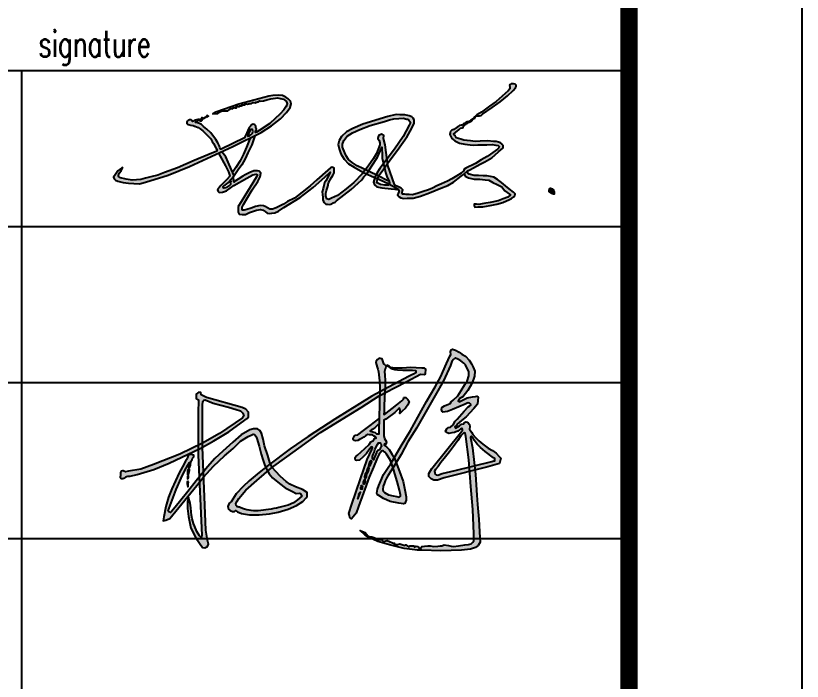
# Model space of a CAD drawing. Extents: x 6843040 to 15500510, y -6507076 to -4940511.
# Drawn here: x 7943268.6 to 7943495.4, y -6294420.9 to -6294228.9 of the extents above; entities that cross this region are included whole.
import ezdxf

# ---------------------------------------------------------------- set-up
doc = ezdxf.new("R2010")
doc.units = 0
doc.header["$LTSCALE"] = 1000
doc.header["$MEASUREMENT"] = 0
doc.layers.add('PUB_TEXT', color=7, linetype='Continuous')
doc.layers.add('PUB_TITLE', color=4, linetype='Continuous')
doc.styles.add('_TCH_WINDOW', font='SIMPLEX', dxfattribs={"height": 3.5, "bigfont": 'GBCBIG'})

# ---------------------------------------------------------------- blocks, each defined once
blk = doc.blocks.new('杨工')
h = blk.add_hatch(color=256)
h.dxf.hatch_style = 1
h.paths.add_polyline_path([(4475, 68607), (2060, 62242), (-3388, 47881), (-8207, 36963), (-11704, 28239), (-9993, 25156), (-7304, 31164), (-4062, 40090), (454, 50158), (5033, 61711), (9664, 73396), (13865, 83996), (17083, 94786), (17560, 97655), (18517, 99120), (19054, 99944), (19810, 100374), (20516, 100118), (21492, 99765), (23571, 99013), (25793, 97688), (26953, 96680), (28231, 94822), (29808, 92529), (30310, 89798), (29564, 86101), (28419, 83551), (26475, 79220), (24754, 75387), (22208, 72080), (20881, 70791), (20382, 69684), (19412, 69071), (16974, 67531), (15361, 66098), (15146, 64808), (15827, 63519), (16329, 63232), (19487, 64027), (22459, 65811), (30452, 70611), (31599, 71435), (32424, 71650), (33213, 71650), (33894, 71256), (34271, 70370), (33679, 69823), (32779, 68993), (30519, 65717), (26522, 59923), (25467, 58326), (24354, 55675), (22789, 53984), (21683, 53396), (20667, 52416), (19972, 51151), (20007, 50599), (20614, 50100), (21487, 49779), (22343, 49548), (24357, 50153), (26015, 50813), (26942, 51347), (28119, 52006), (29145, 52947), (29688, 53449), (30419, 54126), (30793, 54091), (31061, 53610), (31043, 52772), (30681, 52258), (14331, 24681), (12852, 21133), (13147, 19137), (14849, 17658), (16699, 17141), (19140, 17436), (23369, 19556), (39816, 26254), (39172, 29187), (30068, 25536), (21623, 22229), (18916, 20813), (17721, 20845), (16976, 21114), (16714, 22134), (16431, 23235), (16777, 24335), (18248, 26479), (19641, 29487), (21527, 32494), (24460, 37381), (26694, 41386), (29078, 45661), (30646, 49041), (31865, 50828), (32235, 51324), (32482, 51285), (33188, 51229), (34032, 49079), (38144, 33870), (39172, 29187), (42354, 30464), (41784, 32658), (39319, 42134), (37416, 47812), (37111, 48947), (37443, 49612), (38025, 49612), (38746, 49058), (39798, 47369), (42127, 45117), (44593, 43207), (48231, 40917), (54282, 37477), (55157, 37208), (55270, 36607), (55439, 35711), (54914, 35501), (53538, 34949), (42354, 30464), (43101, 27592), (51350, 30952), (58896, 34333), (59255, 37943), (57954, 39050), (55680, 40983), (53000, 42329), (49955, 43406), (45923, 45624), (42923, 47471), (40492, 49371), (38329, 51061), (37161, 52587), (35760, 54418), (35607, 56206), (35221, 57535), (34263, 58500), (33420, 58692), (32476, 58906), (31747, 58263), (31361, 57320), (29946, 56892), (28788, 55520), (26235, 53779), (25700, 54449), (26558, 55134), (27043, 56516), (29603, 59296), (32391, 62325), (36554, 68564), (38612, 71650), (38574, 74091), (38452, 76293), (37438, 76898), (36510, 76601), (34595, 75987), (31132, 74877), (27984, 72745), (26278, 71589), (25413, 71950), (26025, 73418), (28352, 75437), (30863, 79789), (32821, 84316), (33570, 88010), (33933, 90040), (33738, 93447), (32421, 95852), (30864, 97829), (29062, 100116), (26154, 102370), (23624, 103515), (21560, 104449), (18979, 105617), (16933, 106007), (16056, 105276), (15910, 103865), (16397, 102161), (15750, 101041), (14331, 95912), (11618, 86103), (8862, 79212)])
h = blk.add_hatch(color=256)
h.dxf.hatch_style = 1
h.paths.add_polyline_path([(-124715, 13828), (-119612, 19408), (-115462, 24891), (-110625, 28769), (-108486, 30257), (-107672, 30814), (-106707, 30631), (-105533, 29640), (-104776, 28311), (-102460, 23363), (-100365, 18360), (-98892, 14842), (-97177, 11758), (-96170, 9949), (-94527, 11676), (-93368, 12825), (-93845, 13635), (-95969, 18024), (-98876, 24029), (-100467, 28482), (-102168, 32248), (-103591, 33908), (-105184, 34653), (-107827, 34382), (-110166, 33298), (-115564, 29228), (-120345, 23639), (-126265, 16717), (-130796, 10998), (-134994, 4708), (-137154, 1157), (-136499, -2385), (-130975, 5828)])
h.paths.add_polyline_path([(-96170, 9949), (-96041, 9717), (-94434, 7658), (-92237, 10184), (-91966, 10445), (-93368, 12825), (-94527, 11676)])
h.paths.add_polyline_path([(-94434, 7658), (-93183, 6056), (-90573, 3498), (-85421, 461), (-81425, -1895), (-76229, -3585), (-73433, -4495), (-71411, -4049), (-70482, -4513), (-69495, -5906), (-71991, -8690), (-74423, -10991), (-77701, -13057), (-83636, -15474, -0.0464061), (-97181, -19576, -0.1180987), (-109310, -19166, 0.0842382), (-111520, -18942), (-112281, -18182), (-112572, -16773), (-112057, -15140), (-111138, -13276), (-107216, -7031), (-100792, 352), (-94434, 7658), (-96041, 9717), (-96170, 9949), (-99948, 5977), (-105988, -600), (-109401, -4871), (-113362, -10493), (-116011, -16268), (-116992, -17376), (-117589, -19619), (-116992, -21294), (-115856, -22061), (-114026, -22420), (-112753, -22226), (-112116, -21535), (-110677, -22309), (-107992, -23111), (-102600, -23063), (-96092, -22316), (-89237, -20625), (-83623, -18736), (-77264, -15803), (-72246, -12524), (-68225, -9200), (-66437, -6570), (-65803, -5637), (-66189, -2899), (-69764, -1410), (-74532, -309), (-78519, 1018), (-81219, 2329), (-85525, 5134), (-89143, 8144), (-91966, 10445), (-92237, 10184)])
h.paths.add_polyline_path([(-83180, 18932), (-63003, 38104), (-38242, 58669), (-27383, 68043), (-18099, 74738), (-10422, 80240), (-2051, 86239), (449, 86371), (1184, 86993), (1015, 90214), (-4, 90723), (-1757, 90497), (-9194, 89713), (-11986, 89198), (-14688, 88699), (-17604, 88161), (-19461, 87818), (-22302, 88053), (-23304, 88414), (-25070, 89052), (-24560, 88484), (-22854, 87685), (-21867, 87412), (-19559, 86990), (-17703, 87110), (-14230, 87401), (-11096, 87663), (-7604, 88239), (-5720, 88323), (-5291, 87751), (-5362, 86847), (-6555, 85588), (-7390, 85319), (-9306, 83940), (-22029, 74786), (-32248, 67064), (-54816, 48394), (-70740, 34373), (-81691, 24396), (-93368, 12825), (-91966, 10445)])
h = blk.add_hatch(color=256)
h.dxf.hatch_style = 1
h.paths.add_polyline_path([(-26229, 84793), (-25974, 86649), (-25609, 87523), (-25653, 88730), (-26412, 89258), (-27283, 89864), (-28306, 91681), (-28984, 92887), (-30313, 93006), (-30949, 93062), (-32018, 91984), (-32737, 90810), (-32700, 89826), (-32093, 88501), (-31393, 86969), (-30806, 85586), (-30064, 83838), (-28760, 78080), (-27852, 73422), (-27514, 70641), (-24152, 73182), (-24189, 73716), (-24888, 78808), (-25682, 82354)])
h.paths.add_polyline_path([(-25366, 52992), (-24416, 45187), (-24093, 42536), (-25508, 42401), (-26393, 43176), (-27648, 43065), (-29087, 43434), (-29866, 43634), (-30146, 43705), (-28792, 45315), (-27390, 46458), (-26135, 47970), (-25372, 48890), (-24891, 49090), (-25366, 52992), (-27377, 50814), (-31545, 46634), (-34682, 43488), (-38019, 40143), (-39472, 39630), (-40242, 38989), (-40584, 38220), (-40764, 36987), (-40328, 36511), (-39857, 35998), (-38788, 36041), (-37443, 36442), (-36367, 37232), (-35196, 38092), (-33747, 39157), (-32716, 40100), (-31441, 41268), (-30151, 41339), (-28181, 41448), (-26944, 40869), (-25859, 40362), (-25575, 39545), (-26559, 39203), (-27029, 37921), (-28654, 36724), (-29546, 34777), (-32060, 31808), (-34289, 29176), (-36437, 26640), (-37377, 25529), (-37745, 24757), (-37463, 23990), (-37163, 23178), (-36180, 22922), (-34503, 23412), (-32460, 25999), (-30536, 28434), (-28953, 31597), (-27897, 33164), (-27329, 33519), (-26946, 32909), (-27329, 31639), (-29439, 24624), (-32085, 11071), (-33916, 1689), (-35496, -6405), (-36591, -12893), (-36072, -14219), (-35572, -15495), (-34376, -16250), (-33400, -14705), (-31752, -12093), (-30808, -7460), (-28881, 2005), (-26626, 13075), (-24662, 20157), (-22909, 26480), (-22426, 27899), (-21933, 29352), (-21082, 30668), (-20812, 31487), (-20396, 31655), (-19896, 31857), (-19354, 31600), (-18425, 31160), (-17242, 29873), (-14142, 26501), (-13114, 24722), (-11704, 28239), (-11842, 28488), (-13231, 30221), (-15714, 33319), (-17740, 34889), (-19463, 35699), (-19410, 36624), (-18521, 36546), (-18377, 38208), (-19895, 40159), (-20694, 42078), (-20924, 43908), (-21979, 52306), (-20976, 53254), (-15482, 58442), (-13196, 61418), (-12711, 61672), (-12147, 60595), (-12176, 58278), (-11018, 59672), (-8760, 62390), (-7477, 64801), (-7015, 67006), (-7990, 68390), (-9580, 69412), (-10919, 69181), (-10935, 68017), (-11987, 66896), (-14947, 63737), (-22144, 56059), (-22591, 56292), (-22614, 57809), (-22987, 61035), (-23788, 67960), (-23965, 70507), (-27213, 68165)])
h.paths.add_polyline_path([(-22597, 36843), (-21957, 36429), (-21618, 35714), (-21142, 34710), (-21618, 33532), (-22202, 32087), (-23237, 31575), (-23990, 30183), (-24442, 28415), (-25126, 25735), (-25307, 25027), (-25986, 25583), (-26287, 27201), (-25873, 28443), (-25572, 29948), (-25220, 31706), (-24781, 33861), (-24065, 35601), (-23538, 36768)], flags=16)
h.paths.add_polyline_path([(-26526, 24174), (-26183, 23673), (-26262, 22859), (-26658, 21796), (-27080, 20663), (-27634, 20030), (-27687, 19450), (-27429, 18991), (-27502, 18132), (-27608, 16893), (-27897, 16002), (-28399, 15654), (-28162, 15311), (-28359, 14774), (-28321, 13081), (-29074, 11689), (-29526, 12705), (-29526, 14628), (-28660, 15983), (-28697, 18278), (-27982, 20084), (-27756, 22379), (-27338, 23586), (-27159, 24069)], flags=16)
h.paths.add_polyline_path([(-28956, 10869), (-28763, 10499), (-28601, 10033), (-28619, 9296), (-28635, 8637), (-28715, 8348), (-28940, 8140), (-29470, 8043), (-29823, 8268), (-29973, 9089), (-29904, 9777), (-29840, 10419), (-29615, 10756), (-29213, 10869)], flags=16)
h.paths.add_polyline_path([(-30940, 2245), (-31426, 38), (-31961, -2386), (-31961, -1318), (-31961, 614)], flags=16)
h = blk.add_hatch(color=256)
h.dxf.hatch_style = 1
h.paths.add_polyline_path([(-143051, 18295), (-140524, 19989), (-142682, 35452), (-144068, 45380), (-144070, 47898), (-143615, 48807), (-142665, 49055), (-137126, 47568), (-126459, 46541), (-121292, 45674), (-118176, 45151), (-116539, 43774), (-115547, 42163), (-116250, 40676), (-129955, 28207), (-140524, 19989), (-140167, 17438), (-133041, 22621), (-123970, 30128), (-116672, 37218), (-113129, 40659), (-112368, 41918), (-112696, 44946), (-114886, 46770), (-117486, 47592), (-142078, 50703), (-145757, 52032), (-146182, 53673), (-147681, 53673), (-149210, 52174), (-148983, 50505), (-148791, 49088), (-147229, 48497), (-146029, 39710)])
h.paths.add_polyline_path([(-143051, 18295), (-142687, 15672), (-141571, 16417), (-140167, 17438), (-140524, 19989)])
h.paths.add_polyline_path([(-143051, 18295), (-154374, 10703), (-170899, 1369), (-178974, -2866), (-187069, -5471), (-188852, -6150), (-190070, -5958), (-190422, -5670), (-191104, -5689), (-191833, -6114), (-192123, -7082), (-191953, -9165), (-191865, -10242), (-191151, -10945), (-189958, -10885), (-188825, -10259), (-188485, -9708), (-188124, -9413), (-187767, -9122), (-187002, -8780), (-185517, -8595), (-180880, -6803), (-170296, -1878), (-160790, 3584), (-152768, 8940), (-142687, 15672)])
h.paths.add_polyline_path([(-142137, 11719), (-139450, -2617), (-137154, 1157), (-140167, 17438), (-141571, 16417), (-142687, 15672)])
h = blk.add_hatch(color=256)
h.dxf.hatch_style = 1
h.paths.add_polyline_path([(43101, 27592), (42354, 30464), (39172, 29187), (39816, 26254)])
h.paths.add_polyline_path([(41983, 16383), (45291, 1316), (48396, -14778), (48817, -17707), (49073, -19488), (48408, -20433), (47440, -21810), (45664, -22330), (43307, -23020), (39336, -24183), (35979, -25165), (34372, -25089), (32515, -25001), (29650, -24864), (28149, -25750), (27080, -26032), (25496, -26393), (23034, -26955), (20359, -26861), (18944, -27176), (16808, -27650), (14864, -28082), (14498, -28749), (14648, -29074), (13661, -29530), (13094, -29117), (12143, -28427), (11006, -28397), (10373, -29204), (9488, -28509), (8688, -28556), (7220, -28643), (6140, -29506), (4189, -28383), (3469, -28942), (2159, -28728), (42, -28383), (-1513, -28944), (-2549, -29246), (-3603, -29108), (-3586, -28426), (-4821, -28395), (-6911, -27865), (-8729, -27404), (-9546, -27736), (-10928, -28297), (-12104, -27533), (-12204, -27055), (-13606, -27347), (-14642, -27563), (-15118, -27045), (-19134, -26225), (-20948, -26311), (-21898, -26096), (-22597, -25332), (-24015, -24162), (-27591, -23238), (-23769, -25948), (-21822, -26719), (-14790, -28852), (-6751, -29912), (3354, -31039), (12391, -30925), (15232, -30598), (27997, -29129), (34763, -27949), (41616, -26753), (47637, -25284), (50787, -23815), (52257, -22136), (53299, -19759), (52651, -16588), (51910, -12960), (50203, -4609), (48129, 4966), (46776, 11211), (43853, 24704), (43101, 27592), (39816, 26254)])
h = blk.add_hatch(color=256)
h.dxf.hatch_style = 1
h.paths.add_polyline_path([(-11704, 28239), (-13114, 24722), (-12613, 23857), (-11558, 21658), (-10296, 24477), (-9993, 25156)])
h.paths.add_polyline_path([(-14777, 21186), (-17269, 16226), (-18463, 11637), (-19318, 8350), (-19960, 5884), (-19901, 3260), (-19665, 2258), (-18325, 1685), (-14953, 241), (-10334, -1247), (-4401, -1422), (-1248, -1400), (-255, -1036), (0, 0), (307, 1247), (-105, 3334), (-1536, 7896), (-3534, 13434), (-6952, 19678), (-9993, 25156), (-10296, 24477), (-11558, 21658), (-10767, 20009), (-9713, 17779), (-7404, 12888), (-5125, 7176), (-4048, 4291), (-3975, 3288), (-4696, 2653), (-6375, 2770), (-8893, 2946), (-12079, 3168), (-14967, 4220), (-15945, 5076), (-16361, 6152), (-16360, 8476), (-16019, 9943), (-15529, 12051), (-14884, 13910), (-14210, 15730), (-12731, 19037), (-11558, 21658), (-12613, 23857), (-13114, 24722), (-13559, 23610)])
h = blk.add_hatch(color=256)
h.dxf.hatch_style = 1
h.paths.add_polyline_path([(-139450, -2617), (-138786, -6162), (-136499, -2385), (-137154, 1157)])
h.paths.add_polyline_path([(-132245, -41060), (-132291, -42389), (-132839, -42630), (-133826, -41731), (-135955, -39100), (-137972, -35618), (-138920, -34074), (-140199, -31199), (-141002, -28858), (-141523, -26497), (-142046, -23946), (-142957, -20952), (-144730, -17408), (-144969, -20306), (-144370, -24808), (-142897, -29874), (-140252, -37569), (-135918, -43438), (-130741, -49285), (-129098, -49191), (-127455, -48019), (-127033, -46564), (-128019, -43797), (-130003, -37481), (-136499, -2385), (-138786, -6162)])
h.paths.add_polyline_path([(-138786, -6162), (-139450, -2617), (-141185, -5468), (-145729, -13331), (-149482, -19825), (-152648, -24954), (-154618, -28146), (-155113, -28947), (-156435, -28776), (-156871, -28049), (-155620, -22448), (-153511, -13139), (-151238, -5157), (-149709, 212), (-148120, 4035), (-147267, 6086), (-147525, 2863), (-146733, 2500), (-146364, 4386), (-146369, 6763), (-145883, 8271), (-145572, 9235), (-144826, 10316), (-144996, 11236), (-145917, 11508), (-146905, 11406), (-147942, 11299), (-148610, 10793), (-148899, 10574), (-149088, 9191), (-149227, 8166), (-149974, 6601), (-151511, 2571), (-153194, -1843), (-154924, -7493), (-156572, -13147), (-157958, -19045), (-158981, -25404), (-159217, -32476), (-159308, -35214), (-157706, -34584), (-155103, -33113), (-140187, -8476)])
h.paths.add_polyline_path([(-146499, 773), (-146581, 1323), (-146756, 1641), (-147577, 1498), (-147805, 1079), (-147763, 280), (-147597, -921), (-147424, -2085), (-146865, -2103), (-146661, -918), (-146535, -161)], flags=17)
h = blk.add_hatch(color=256)
h.dxf.hatch_style = 1
h.paths.add_polyline_path([(-147408, -2938), (-147353, -3366), (-147291, -4032), (-147104, -4680), (-146981, -4935), (-146904, -5017), (-146611, -4731), (-146559, -3942), (-146707, -2895), (-146994, -2847)])
h = blk.add_hatch(color=256)
h.dxf.hatch_style = 1
h.paths.add_polyline_path([(-146753, -8307), (-146588, -9006), (-146441, -9551), (-146237, -10110), (-146116, -10329), (-146025, -9998), (-146114, -7809), (-146207, -7117), (-146216, -6965), (-146356, -6721), (-146767, -6662), (-146907, -7109), (-146830, -7616)])
for points in [[(-26412, 89258), (-25653, 88730), (-25609, 87523), (-25974, 86649), (-26229, 84793), (-25682, 82354), (-24888, 78808), (-24189, 73716), (-23788, 67960), (-22987, 61035), (-22614, 57809), (-22591, 56292), (-22144, 56059), (-14947, 63737), (-11987, 66896), (-10935, 68017), (-10919, 69181), (-9580, 69412), (-7990, 68390), (-7015, 67006), (-7477, 64801), (-8760, 62390), (-11018, 59672), (-12176, 58278), (-12147, 60595), (-12711, 61672), (-13196, 61418), (-15482, 58442), (-20976, 53254), (-21979, 52306), (-20924, 43908), (-20694, 42078), (-19895, 40159), (-18377, 38208), (-18521, 36546), (-19410, 36624), (-19463, 35699), (-17740, 34889), (-15714, 33319), (-13231, 30221), (-11842, 28488), (-6952, 19678), (-3534, 13434), (-1536, 7896), (-105, 3334), (307, 1247), (0, 0), (-255, -1036), (-1248, -1400), (-4401, -1422), (-10334, -1247), (-14953, 241), (-18325, 1685), (-19665, 2258), (-19901, 3260), (-19960, 5884), (-19318, 8350), (-18463, 11637), (-17269, 16226), (-14777, 21186), (-13559, 23610), (-8207, 36963), (-3388, 47881), (2060, 62242), (4475, 68607), (8862, 79212), (11618, 86103), (14331, 95912), (15750, 101041), (16397, 102161), (15910, 103865), (16056, 105276), (16933, 106007), (18979, 105617), (21560, 104449), (23624, 103515), (26154, 102370), (29062, 100116), (30864, 97829), (32421, 95852), (33738, 93447), (33933, 90040), (33570, 88010), (32821, 84316), (30863, 79789), (28352, 75437), (26025, 73418), (25413, 71950), (26278, 71589), (27984, 72745), (31132, 74877), (34595, 75987), (36510, 76601), (37438, 76898), (38452, 76293), (38574, 74091), (38612, 71650), (36554, 68564), (32391, 62325), (29603, 59296), (27043, 56516), (26558, 55134), (25700, 54449), (26235, 53779), (28788, 55520), (29946, 56892), (31361, 57320), (31747, 58263), (32476, 58906), (33420, 58692), (34263, 58500), (35221, 57535), (35607, 56206), (35760, 54418), (37161, 52587), (38329, 51061), (40492, 49371), (42923, 47471), (45923, 45624), (49955, 43406), (53000, 42329), (55680, 40983), (57954, 39050), (59255, 37943), (58896, 34333), (51350, 30952), (23369, 19556), (19140, 17436), (16699, 17141), (14849, 17658), (13147, 19137), (12852, 21133), (14331, 24681), (30681, 52258), (31043, 52772), (31061, 53610), (30793, 54091), (30419, 54126), (29688, 53449), (29145, 52947), (28119, 52006), (26942, 51347), (26015, 50813), (24357, 50153), (22343, 49548), (21487, 49779), (20614, 50100), (20007, 50599), (19972, 51151), (20667, 52416), (21683, 53396), (22789, 53984), (24354, 55675), (25467, 58326), (26522, 59923), (30519, 65717), (32779, 68993), (33679, 69823), (34271, 70370), (33894, 71256), (33213, 71650), (32424, 71650), (31599, 71435), (30452, 70611), (22459, 65811), (19487, 64027), (16329, 63232), (15827, 63519), (15146, 64808), (15361, 66098), (16974, 67531), (19412, 69071), (20382, 69684), (20881, 70791), (22208, 72080), (24754, 75387), (26475, 79220), (28419, 83551), (29564, 86101), (30310, 89798), (29808, 92529), (28231, 94822), (26953, 96680), (25793, 97688), (23571, 99013), (21492, 99765), (20516, 100118), (19810, 100374), (19054, 99944), (18517, 99120), (17560, 97655), (17083, 94786), (13865, 83996), (9664, 73396), (5033, 61711), (454, 50158), (-4062, 40090), (-7304, 31164), (-10296, 24477), (-12731, 19037), (-14210, 15730), (-14884, 13910), (-15529, 12051), (-16019, 9943), (-16360, 8476), (-16361, 6152), (-15945, 5076), (-14967, 4220), (-12079, 3168), (-8893, 2946), (-6375, 2770), (-4696, 2653), (-3975, 3288), (-4048, 4291), (-5125, 7176), (-7404, 12888), (-9713, 17779), (-10767, 20009), (-12613, 23857), (-14142, 26501), (-17242, 29873), (-18425, 31160), (-19354, 31600), (-19896, 31857), (-20396, 31655), (-20812, 31487), (-21082, 30668), (-21933, 29352), (-22426, 27899), (-22909, 26480), (-24662, 20157), (-26626, 13075), (-28881, 2005), (-30808, -7460), (-31752, -12093), (-33400, -14705), (-34376, -16250), (-35572, -15495), (-36072, -14219), (-36591, -12893), (-35496, -6405), (-33916, 1689), (-32085, 11071), (-29439, 24624), (-27329, 31639), (-26946, 32909), (-27329, 33519), (-27897, 33164), (-28953, 31597), (-30536, 28434), (-32460, 25999), (-34503, 23412), (-36180, 22922), (-37163, 23178), (-37463, 23990), (-37745, 24757), (-37377, 25529), (-36437, 26640), (-34289, 29176), (-32060, 31808), (-29546, 34777), (-28654, 36724), (-27029, 37921), (-26559, 39203), (-25575, 39545), (-25859, 40362), (-26944, 40869), (-28181, 41448), (-30151, 41339), (-31441, 41268), (-32716, 40100), (-33747, 39157), (-35196, 38092), (-36367, 37232), (-37443, 36442), (-38788, 36041), (-39857, 35998), (-40328, 36511), (-40764, 36987), (-40584, 38220), (-40242, 38989), (-39472, 39630), (-38019, 40143), (-34682, 43488), (-31545, 46634), (-27377, 50814), (-25366, 52992)], [(-26412, 89258), (-27283, 89864), (-28306, 91681), (-28984, 92887), (-30313, 93006), (-30949, 93062), (-32018, 91984), (-32737, 90810), (-32700, 89826), (-32093, 88501), (-31393, 86969), (-30806, 85586), (-30064, 83838), (-28760, 78080), (-27852, 73422), (-25366, 52992), (-24416, 45187), (-24093, 42536), (-25508, 42401), (-26393, 43176), (-27648, 43065), (-29087, 43434), (-29866, 43634), (-30146, 43705), (-28792, 45315), (-27390, 46458), (-26135, 47970), (-25372, 48890), (-24891, 49090)], [(-191104, -5689), (-191833, -6114), (-192123, -7082), (-191953, -9165), (-191865, -10242), (-191151, -10945), (-189958, -10885), (-188825, -10259), (-188485, -9708), (-188124, -9413), (-187767, -9122), (-187002, -8780), (-185517, -8595), (-180880, -6803), (-170296, -1878), (-160790, 3584), (-152768, 8940), (-141571, 16417), (-133041, 22621), (-123970, 30128), (-116672, 37218), (-113129, 40659), (-112368, 41918), (-112696, 44946), (-114886, 46770), (-117486, 47592), (-142078, 50703), (-145757, 52032), (-146182, 53673), (-147681, 53673), (-149210, 52174), (-148983, 50505), (-148791, 49088), (-147229, 48497), (-146029, 39710), (-142137, 11719), (-132245, -41060), (-132291, -42389), (-132839, -42630), (-133826, -41731), (-135955, -39100), (-137972, -35618), (-138920, -34074), (-140199, -31199), (-141002, -28858), (-141523, -26497), (-142046, -23946), (-142957, -20952), (-144730, -17408), (-144969, -20306), (-144370, -24808), (-142897, -29874), (-140252, -37569), (-135918, -43438), (-130741, -49285), (-129098, -49191), (-127455, -48019), (-127033, -46564), (-128019, -43797), (-130003, -37481), (-140167, 17438), (-142682, 35452), (-144068, 45380), (-144070, 47898), (-143615, 48807), (-142665, 49055), (-137126, 47568), (-126459, 46541), (-121292, 45674), (-118176, 45151), (-116539, 43774), (-115547, 42163), (-116250, 40676), (-129955, 28207), (-140524, 19989), (-154374, 10703), (-170899, 1369), (-178974, -2866), (-187069, -5471), (-188852, -6150), (-190070, -5958), (-190422, -5670), (-191104, -5689)], [(32235, 51324), (31865, 50828), (30646, 49041), (29078, 45661), (26694, 41386), (24460, 37381), (21527, 32494), (19641, 29487), (18248, 26479), (16777, 24335), (16431, 23235), (16714, 22134), (16976, 21114), (17721, 20845), (18916, 20813), (21623, 22229), (30068, 25536), (53538, 34949), (54914, 35501), (55439, 35711), (55270, 36607), (55157, 37208), (54282, 37477), (48231, 40917), (44593, 43207), (42127, 45117), (39798, 47369), (38746, 49058), (38025, 49612), (37443, 49612), (37111, 48947), (37416, 47812), (39319, 42134), (41784, 32658), (43853, 24704), (46776, 11211), (48129, 4966), (50203, -4609), (51910, -12960), (52651, -16588), (53299, -19759), (52257, -22136), (50787, -23815), (47637, -25284), (41616, -26753), (34763, -27949), (27997, -29129), (15232, -30598), (12391, -30925), (3354, -31039), (-6751, -29912), (-14790, -28852), (-21822, -26719), (-23769, -25948), (-27591, -23238), (-24015, -24162), (-22597, -25332), (-21898, -26096), (-20948, -26311), (-19134, -26225), (-15118, -27045), (-14642, -27563), (-13606, -27347), (-12204, -27055), (-12104, -27533), (-10928, -28297), (-9546, -27736), (-8729, -27404), (-6911, -27865), (-4821, -28395), (-3586, -28426), (-3603, -29108), (-2549, -29246), (-1513, -28944), (42, -28383), (2159, -28728), (3469, -28942), (4189, -28383), (6140, -29506), (7220, -28643), (8688, -28556), (9488, -28509), (10373, -29204), (11006, -28397), (12143, -28427), (13094, -29117), (13661, -29530), (14648, -29074), (14498, -28749), (14864, -28082), (16808, -27650), (18944, -27176), (20359, -26861), (23034, -26955), (25496, -26393), (27080, -26032), (28149, -25750), (29650, -24864), (32515, -25001), (34372, -25089), (35979, -25165), (35979, -25165), (39336, -24183), (43307, -23020), (45664, -22330), (47440, -21810), (48408, -20433), (49073, -19488), (48817, -17707), (48396, -14778), (45291, 1316), (41983, 16383), (38144, 33870), (34032, 49079), (33188, 51229), (32482, 51285), (32235, 51324)], [(-24065, 35601), (-23538, 36768), (-22597, 36843), (-21957, 36429), (-21618, 35714), (-21142, 34710), (-21618, 33532), (-22202, 32087), (-23237, 31575), (-23990, 30183), (-24442, 28415), (-25126, 25735), (-25307, 25027), (-25986, 25583), (-26287, 27201), (-25873, 28443), (-25572, 29948), (-25220, 31706), (-24781, 33861), (-24065, 35601)], [(-27338, 23586), (-27756, 22379), (-27982, 20084), (-28697, 18278), (-28660, 15983), (-29526, 14628), (-29526, 12705), (-29074, 11689), (-28321, 13081), (-28359, 14774), (-28162, 15311), (-28399, 15654), (-27897, 16002), (-27608, 16893), (-27502, 18132), (-27429, 18991), (-27687, 19450), (-27634, 20030), (-27080, 20663), (-26658, 21796), (-26262, 22859), (-26183, 23673), (-26526, 24174), (-27159, 24069), (-27338, 23586)], [(-29213, 10869), (-29615, 10756), (-29840, 10419), (-29904, 9777), (-29973, 9089), (-29823, 8268), (-29470, 8043), (-28940, 8140), (-28715, 8348), (-28635, 8637), (-28619, 9296), (-28601, 10033), (-28763, 10499), (-28956, 10869), (-29213, 10869)], [(-30151, 6741), (-30151, 5590), (-30151, 4522), (-30151, 4522), (-30974, 4398), (-31097, 5179), (-31015, 6248), (-30768, 6905), (-30768, 6905), (-30151, 6905)], [(-146756, 1641), (-147577, 1498), (-147805, 1079), (-147763, 280), (-147597, -921), (-147424, -2085), (-146865, -2103), (-146661, -918), (-146535, -161), (-146499, 773), (-146581, 1323), (-146756, 1641)], [(-31961, 614), (-31961, -1318), (-31961, -2386), (-31426, 38), (-30940, 2245), (-31961, 614)], [(-147408, -2938), (-147353, -3366), (-147291, -4032), (-147104, -4680), (-146981, -4935), (-146904, -5017), (-146904, -5017), (-146611, -4731), (-146559, -3942), (-146707, -2895), (-146994, -2847), (-147408, -2938)], [(-146767, -6662), (-146907, -7109), (-146830, -7616), (-146753, -8307), (-146588, -9006), (-146441, -9551), (-146237, -10110), (-146116, -10329), (-146025, -9998), (-146114, -7809), (-146207, -7117), (-146216, -6965), (-146356, -6721), (-146767, -6662)]]:
    blk.add_lwpolyline(points)
blk.add_lwpolyline([(-146369, 6763), (-145883, 8271), (-145572, 9235), (-144826, 10316), (-144996, 11236), (-145917, 11508), (-146905, 11406), (-147942, 11299), (-148610, 10793), (-148899, 10574), (-149088, 9191), (-149227, 8166), (-149974, 6601), (-151511, 2571), (-153194, -1843), (-154924, -7493), (-156572, -13147), (-157958, -19045), (-158981, -25404), (-159217, -32476), (-159308, -35214), (-157706, -34584), (-155103, -33113), (-140187, -8476), (-136499, -2385), (-130975, 5828), (-124715, 13828), (-119612, 19408), (-115462, 24891), (-110625, 28769), (-108486, 30257), (-107672, 30814), (-106707, 30631), (-105533, 29640), (-104776, 28311), (-102460, 23363), (-100365, 18360), (-98892, 14842), (-97177, 11758), (-96041, 9717), (-93183, 6056), (-90573, 3498), (-85421, 461), (-81425, -1895), (-76229, -3585), (-73433, -4495), (-71411, -4049), (-70482, -4513), (-69495, -5906), (-71991, -8690), (-74423, -10991), (-77701, -13057), (-83636, -15474, -0.0464061), (-97181, -19576, -0.1180987), (-109310, -19166, 0.0842382), (-111520, -18942), (-112281, -18182), (-112572, -16773), (-112057, -15140), (-111138, -13276), (-107216, -7031), (-100792, 352), (-92237, 10184), (-83180, 18932), (-63003, 38104), (-38242, 58669), (-27383, 68043), (-18099, 74738), (-10422, 80240), (-2051, 86239), (449, 86371), (1184, 86993), (1015, 90214), (-4, 90723), (-1757, 90497), (-9194, 89713), (-11986, 89198), (-14688, 88699), (-17604, 88161), (-19461, 87818), (-22302, 88053), (-23304, 88414), (-25070, 89052), (-24560, 88484), (-22854, 87685), (-21867, 87412), (-19559, 86990), (-17703, 87110), (-14230, 87401), (-11096, 87663), (-7604, 88239), (-5720, 88323), (-5291, 87751), (-5362, 86847), (-6555, 85588), (-7390, 85319), (-9306, 83940), (-22029, 74786), (-32248, 67064), (-54816, 48394), (-70740, 34373), (-81691, 24396), (-94527, 11676), (-99948, 5977), (-105988, -600), (-109401, -4871), (-113362, -10493), (-116011, -16268), (-116992, -17376), (-117589, -19619), (-116992, -21294), (-115856, -22061), (-114026, -22420), (-112753, -22226), (-112116, -21535), (-110677, -22309), (-107992, -23111), (-102600, -23063), (-96092, -22316), (-89237, -20625), (-83623, -18736), (-77264, -15803), (-72246, -12524), (-68225, -9200), (-66437, -6570), (-65803, -5637), (-66189, -2899), (-69764, -1410), (-74532, -309), (-78519, 1018), (-81219, 2329), (-85525, 5134), (-89143, 8144), (-91966, 10445), (-93845, 13635), (-95969, 18024), (-98876, 24029), (-100467, 28482), (-102168, 32248), (-103591, 33908), (-105184, 34653), (-107827, 34382), (-110166, 33298), (-115564, 29228), (-120345, 23639), (-126265, 16717), (-130796, 10998), (-134994, 4708), (-137154, 1157), (-141185, -5468), (-145729, -13331), (-149482, -19825), (-152648, -24954), (-154618, -28146), (-155113, -28947), (-156435, -28776), (-156871, -28049), (-155620, -22448), (-153511, -13139), (-151238, -5157), (-149709, 212), (-148120, 4035), (-147267, 6086), (-147525, 2863), (-146733, 2500), (-146364, 4386), (-146369, 6763)], format="xyb")
blk = doc.blocks.new('黄院')
h = blk.add_hatch(color=256)
h.dxf.hatch_style = 1
h.paths.add_polyline_path([(135663, 107606), (141609, 114250), (144011, 117448), (144456, 119179), (144357, 120712), (143219, 121602), (141289, 122096), (139706, 121898), (138390, 121734), (137330, 120712), (136984, 119673), (137281, 117992), (137463, 116959), (137429, 115915), (135843, 113290), (129553, 106722), (123099, 99981), (115797, 93654), (107194, 86198), (101938, 82303), (99948, 79879), (98270, 77344), (99999, 78401), (100752, 80015), (102015, 81234), (103366, 81234), (105457, 81626), (107069, 82192), (108638, 83716), (119063, 92625), (127760, 99968)])
h = blk.add_hatch(color=256)
h.dxf.hatch_style = 1
h.paths.add_polyline_path([(-247827, -18409), (-223918, -5990), (-175883, 21214), (-144842, 40252), (-133481, 48962), (-123818, 57987), (-117534, 65877), (-113784, 72175), (-113211, 76287), (-114201, 79253), (-117118, 81856), (-119930, 83573), (-123732, 85083), (-129044, 85135), (-135190, 84250), (-139461, 83001), (-173180, 70626), (-199046, 59034), (-202308, 56837), (-196517, 57957), (-195209, 59264), (-194200, 60174), (-192136, 61310), (-189201, 61631), (-187082, 61863), (-185270, 62061), (-182867, 63930), (-182592, 64755), (-182724, 65576), (-181792, 64838), (-180282, 64870), (-179094, 65480), (-179555, 66266), (-179099, 66534), (-177754, 66266), (-175593, 66374), (-175639, 67287), (-176097, 68065), (-175399, 68477), (-174008, 68029), (-172460, 68281), (-171835, 68383), (-172352, 69073), (-171559, 69145), (-170647, 69228), (-169182, 69469), (-169337, 70409), (-169929, 70311), (-169650, 70837), (-169002, 70837), (-167957, 70513), (-166769, 70729), (-165951, 70877), (-166105, 71723), (-166120, 72061), (-165580, 72169), (-164716, 71953), (-163555, 71663), (-162404, 71961), (-161539, 72185), (-161683, 72742), (-160279, 72789), (-158760, 72839), (-158154, 73580), (-157433, 74120), (-156785, 74192), (-156196, 74258), (-154768, 73976), (-153940, 74228), (-154077, 74680), (-153573, 74833), (-152840, 75056), (-152204, 75249), (-151772, 75381), (-150914, 75380), (-150518, 76172), (-149689, 76532), (-149113, 76424), (-145365, 77271), (-141331, 78711), (-136877, 80301), (-134198, 80874), (-131622, 81425), (-129300, 81921), (-126446, 81600), (-124421, 81372), (-122294, 81133), (-120510, 79825), (-119275, 78918), (-118249, 77242), (-117805, 76193), (-118088, 74458), (-119057, 72360), (-121047, 68621), (-124600, 63844), (-135781, 51631), (-147220, 42518), (-150257, 40098), (-151435, 39696), (-151435, 40583), (-151435, 41661), (-150832, 42643), (-150674, 44038), (-151244, 45654), (-151722, 47005), (-152042, 47913), (-152830, 48379), (-153655, 48918), (-154765, 49235), (-155684, 48855), (-156850, 48373), (-157714, 46731), (-159014, 44893), (-160307, 41341), (-161277, 38677), (-162718, 34326), (-163294, 32586), (-189005, 17151), (-190085, 17151), (-190882, 18402), (-191564, 20391), (-193726, 24143), (-196115, 27554), (-199244, 31021), (-202800, 34963), (-207675, 38596), (-211723, 41613), (-214349, 43570), (-216947, 44564), (-219051, 44906), (-221349, 45278), (-221203, 46182), (-219179, 47008), (-218901, 47935), (-217851, 48336), (-216676, 47441), (-214668, 47811), (-214205, 48738), (-214668, 49911), (-214421, 50436), (-213185, 50528), (-213766, 51242), (-214397, 51218), (-214838, 51201), (-215077, 50878), (-214980, 50490), (-214834, 50175), (-215028, 49666), (-215975, 49399), (-216994, 49059), (-217237, 48720), (-218207, 49108), (-219202, 48962), (-220707, 48405), (-222042, 48041), (-222236, 47580), (-223207, 47435), (-224299, 46683), (-224873, 46287), (-225391, 46804), (-225585, 47119), (-226831, 47770), (-228530, 47625), (-229525, 47358), (-230180, 46994), (-230981, 46145), (-231612, 44593), (-231612, 43938), (-231175, 43186), (-230569, 42629), (-229234, 42095), (-226686, 41707), (-223725, 41513), (-222172, 41052), (-221753, 40928), (-218069, 39663), (-215460, 38297), (-212341, 36201), (-210050, 34662), (-207723, 32626), (-204641, 29929), (-202235, 27823), (-200235, 24959), (-198681, 22735), (-195014, 17484), (-193744, 15667), (-193834, 14686), (-193879, 14196), (-204162, 9195), (-219139, 1218), (-237731, -8685), (-252211, -15715), (-259419, -19214), (-267519, -22019), (-273375, -24045), (-278710, -25893), (-283812, -26690), (-288685, -27452), (-295498, -27102), (-302373, -26072), (-304710, -24698), (-305054, -23667), (-304229, -20851), (-302373, -17828), (-300614, -13558), (-305951, -18482), (-308688, -23131), (-310394, -26030), (-309563, -27785), (-307816, -29329), (-305263, -30135), (-298948, -31410), (-292633, -31276), (-286586, -31147), (-279925, -31006), (-273152, -28725)])
h.paths.add_polyline_path([(-159637, 34727), (-159770, 35926), (-159060, 37594), (-158404, 39754), (-157938, 41252), (-156872, 42750), (-155207, 43182), (-154907, 42450), (-154441, 40819), (-154707, 38788), (-155973, 36924), (-157072, 36259), (-157938, 35393)], flags=16)
h = blk.add_hatch(color=256)
h.dxf.hatch_style = 1
h.paths.add_polyline_path([(8492, -6263), (6937, -7490), (3083, -7818), (-2001, -7490), (-5035, -6425), (-6219, -6009), (-6019, -3638), (-5773, -1918), (-5697, -1382), (-9217, -169), (-10144, -5426), (-8807, -8402), (-5890, -10648), (126, -11438), (10714, -11503), (15148, -11530), (17340, -11543), (18435, -10923), (15602, -9596)])
h.paths.add_polyline_path([(-4684, 1774), (-5586, -610), (-5697, -1382), (-3632, -2093), (7674, -5879), (8492, -6263), (8495, -6261), (8442, -4539), (7198, -2259), (6871, -1659), (6431, -2595), (4684, -1774)])
h.paths.add_polyline_path([(-4684, 1774), (-8112, 3042), (-9217, -169), (-5697, -1382), (-5586, -610)])
h.paths.add_polyline_path([(-443, 9719), (1003, 12104), (-555, 16820), (-4444, 10648), (-7410, 5080), (-8112, 3042), (-4684, 1774), (-3723, 4311)])
h.paths.add_polyline_path([(4145, 17285), (3037, 22522), (-555, 16820), (1003, 12104)], flags=17)
h.paths.add_polyline_path([(14037, 33710), (23855, 50492), (28268, 59679), (30568, 66591), (30384, 70266), (29097, 72287), (27259, 73665), (24133, 74675), (19147, 75245), (13416, 74839), (8993, 74523), (-519, 71705), (-28245, 60391), (-39618, 54199), (-46336, 49669), (-51759, 43764), (-53863, 38911), (-54754, 34381), (-53135, 29286), (-50625, 23770), (-46497, 18027), (-40750, 12850), (-33870, 9614), (-23587, 4778), (-22987, 4572), (-20898, 7772), (-30725, 11407), (-36930, 14754), (-41269, 18205), (-44457, 21965), (-46228, 25195), (-49346, 31681), (-49881, 35061), (-48812, 39598), (-45073, 44669), (-39465, 49118), (-31186, 53833), (-19820, 59233), (-3751, 65500), (2041, 67787), (6734, 69304), (12601, 70270), (17449, 71068), (21642, 70546), (22746, 70408), (24403, 69442), (25369, 68132), (26304, 66864), (25300, 63649), (19271, 50181), (10517, 34397), (3037, 22522), (4145, 17285), (4869, 18478)])
h.paths.add_polyline_path([(-17250, 6422), (-20898, 7772), (-22987, 4572), (-18987, 3194), (-18922, 3275)])
h.paths.add_polyline_path([(-17250, 6422), (-18969, 3188), (-13140, 1181), (-9217, -169), (-8112, 3042)])
h.paths.add_polyline_path([(-13702, 13096), (-8076, 23682), (-4362, 34601), (-4049, 35521), (-2899, 25683), (-2569, 22858), (-1436, 19469), (-945, 18000), (-555, 16820), (3037, 22522), (1435, 30087), (-387, 38700), (-2981, 45785), (-3142, 49333), (-5886, 50382), (-7339, 49736), (-8971, 49012), (-9437, 46995), (-9830, 45293), (-7903, 42962), (-7097, 40462), (-6774, 38043), (-9686, 27950), (-12752, 21660), (-17896, 12370), (-20898, 7772), (-17250, 6422)], flags=17)
h = blk.add_hatch(color=256)
h.dxf.hatch_style = 1
h.paths.add_polyline_path([(90181, 72501), (89858, 71628), (88693, 71401), (87657, 70755), (87916, 69688), (87040, 69475), (85987, 69220), (85037, 68912), (83188, 68313), (82254, 67133), (80734, 66163), (77231, 63210), (74966, 62369), (73575, 61173), (73251, 60138), (73154, 58780), (73025, 57422), (73510, 56226), (74222, 54868), (75742, 52798), (77490, 51602), (79473, 50244), (84913, 47961), (91402, 47267), (97510, 47175), (100970, 47124), (106307, 47904), (110127, 48463), (116608, 48861), (122933, 49682), (127236, 49537), (129805, 49450), (130955, 48152), (130809, 46621), (129423, 45091), (122006, 38656), (118115, 35280), (111787, 31139), (105406, 26067), (94933, 19847), (93054, 18731), (92807, 17559), (92605, 16600), (91499, 15272), (89999, 13471), (85367, 10206), (79655, 6180), (74948, 2863), (68430, -682), (63015, -3627), (58204, -6406), (53841, -8926), (48057, -11312), (42434, -13632), (36051, -16265), (32196, -16296), (28760, -16323), (26796, -16339), (24920, -16459), (24219, -16504), (23621, -15551), (23678, -13891), (24194, -12574), (24251, -11658), (23621, -10800), (22189, -9712), (20012, -8853), (17242, -7761), (15258, -7308), (14399, -6163), (4638, 14957), (4145, 17285), (1003, 12104), (1033, 12014), (2749, 6821), (4641, 2426), (6117, -279), (7198, -2259), (8442, -4539), (8495, -6265), (15602, -9596), (18435, -10923), (19677, -12709), (20242, -13521), (19357, -16222), (18893, -17641), (20875, -19815), (22861, -20939), (25834, -21310), (30356, -20815), (37222, -20063), (45407, -16853), (55580, -12274), (61665, -9132), (67974, -5874), (75800, -1833), (81903, 2303), (90328, 10102), (92884, 12469), (96901, 16944), (99558, 18218), (103490, 21086), (111040, 25767), (116179, 28954), (123559, 34414), (130768, 41890), (133621, 44805), (134987, 46201), (135726, 47143), (135820, 48592), (135632, 49854), (134369, 50930), (133681, 51515), (132077, 52426), (129784, 53034), (127118, 53595), (124170, 53454), (117480, 53454), (108591, 52286), (102932, 51541), (97537, 51682), (93376, 51791), (89771, 52056), (86075, 52758), (83455, 53272), (80764, 53800), (79852, 55095), (79151, 56404), (77700, 57620), (77259, 57990), (79244, 60098), (83084, 63853), (83937, 64686), (84655, 65388), (86565, 66109), (87503, 66463), (87788, 67989), (88450, 69045), (89084, 70058), (90163, 70758), (90903, 71238), (92004, 71951), (93153, 72697), (96082, 74598), (98270, 77344), (95584, 75702), (93611, 73956), (91669, 73503)])
h = blk.add_hatch(color=256)
h.dxf.hatch_style = 1
h.paths.add_polyline_path([(-209135, 54087), (-209599, 53439), (-209895, 53053), (-210149, 52474), (-209054, 53277), (-208116, 53130), (-207312, 53933), (-208208, 54520)])
h = blk.add_hatch(color=256)
h.dxf.hatch_style = 1
h.paths.add_polyline_path([(-151851, 35953), (-157034, 32774), (-158519, 27989), (-160343, 22112), (-162939, 13745), (-166217, 5372), (-170327, -2390), (-173614, -8601), (-172008, -11546), (-172315, -13474), (-167338, -5136), (-163880, 1073), (-160652, 8231), (-157907, 15699), (-154325, 25245)])
h = blk.add_hatch(color=256)
h.dxf.hatch_style = 1
h.paths.add_polyline_path([(-27732, -8202), (-24039, -4209), (-21793, -311), (-18987, 3194), (-22987, 4572), (-24158, 2779), (-32891, -8077), (-40912, -15994), (-50395, -24430), (-57145, -28406), (-60117, -30144), (-62308, -29547), (-63801, -26512), (-63951, -22881), (-63752, -19945), (-62557, -15169), (-61947, -11003), (-59069, -4439), (-57632, -1159), (-56581, 1237), (-56880, 6440), (-59445, 7628), (-61259, 6565), (-64199, 3564), (-75728, -8651), (-82864, -16212), (-91547, -24297), (-99866, -32043), (-107356, -36717), (-111956, -39943), (-115348, -42320), (-120059, -44846), (-123808, -46855), (-126945, -47213), (-129809, -45947), (-132612, -44708), (-134654, -43805), (-138623, -44020), (-143911, -45506), (-148483, -47818), (-153496, -49690), (-156697, -50885), (-158398, -50956), (-158949, -50241), (-159060, -47598), (-158509, -46222), (-157825, -44514), (-149216, -26584), (-143599, -16377), (-141514, -11032), (-141170, -6603), (-143116, -4620), (-145102, -4406), (-149181, -4459), (-153635, -7087), (-158999, -10252), (-161670, -11828), (-166373, -15890), (-169485, -17821), (-170881, -19537), (-171907, -18703), (-171686, -16856), (-172115, -14550), (-172315, -13474), (-175731, -18162), (-174572, -19006), (-174797, -19388), (-175454, -20504), (-174403, -21358), (-174666, -22474), (-176111, -23788), (-178310, -25981), (-180120, -26677), (-181828, -27333), (-182682, -27268), (-183519, -26160), (-183191, -25842), (-182262, -24938), (-180964, -23674), (-179528, -22277), (-176783, -19606), (-172315, -13474), (-172008, -11546), (-179779, 2700), (-183101, 8790), (-188208, 14233), (-191711, 12250), (-182321, -1650), (-178618, -8464), (-176976, -11483), (-176213, -12888), (-180217, -17968), (-185729, -24961), (-187469, -27170), (-188648, -28665), (-189142, -30175), (-188552, -32026), (-186953, -32867), (-183418, -32278), (-178957, -30344), (-170877, -23531), (-156568, -13689), (-150205, -9313), (-146384, -8222), (-144785, -8895), (-145758, -11208), (-160776, -41461), (-163640, -47231), (-163470, -50890), (-163340, -53671), (-161871, -55853), (-158251, -56189), (-154464, -55768), (-150171, -53077), (-142259, -49628), (-137883, -48535), (-134600, -48871), (-132075, -50469), (-129806, -51905), (-127498, -52401), (-124467, -51644), (-120823, -50734), (-116892, -48532), (-111169, -43990), (-93040, -30789), (-79178, -17717), (-66902, -4727), (-61054, 1461), (-63631, -5402), (-65448, -8982), (-66718, -11485), (-67214, -14534), (-67769, -17954), (-68401, -21845), (-67834, -24876), (-67204, -28241), (-66689, -30992), (-65913, -32971), (-65476, -34082), (-64355, -34839), (-62936, -35796), (-60928, -35669), (-58903, -35617), (-57293, -35098), (-54489, -33542), (-52563, -32472), (-50906, -30688), (-35384, -16475)])
h = blk.add_hatch(color=256)
h.dxf.hatch_style = 1
h.paths.add_polyline_path([(105627, 8187), (112134, 8441), (118302, 8356), (122367, 8301), (127513, 6245), (132555, 4231), (138164, 1991), (140442, -511), (142179, -2418), (145090, -4057), (147744, -5553), (148939, -6226), (146188, -9208), (140862, -11662), (135454, -14449), (126413, -17067), (119055, -19197), (113573, -20784), (110773, -20704), (108080, -20627), (108022, -22664), (109083, -24166), (112547, -23659), (118389, -22805), (126744, -20619), (134129, -18334), (140721, -15873), (148200, -11679), (150316, -10467), (152905, -8314), (154221, -6784), (154328, -4935), (152122, -3122), (146926, 368), (142159, 3569), (137451, 7131), (132287, 10137), (128026, 12141), (124216, 12842), (119754, 13143), (115694, 12942), (110265, 12675), (105298, 12429), (99441, 13118), (97485, 14421), (97367, 17167), (96901, 16944), (93491, 13145), (94206, 11760), (94857, 10499), (97078, 9715), (98926, 9055)])
h = blk.add_hatch(color=256)
h.dxf.hatch_style = 1
h.paths.add_polyline_path([(193088, 2474), (193222, 3840), (193286, 4492), (194401, 5313), (195553, 5018), (196699, 4725), (197911, 3840), (198474, 2849), (199201, 1569), (199171, 653), (199134, -469), (199112, -1146), (198423, -1124), (197452, -1092), (196062, -445), (195292, -86), (193997, 516), (193436, 948), (193088, 1403)])
for points in [[(144011, 117448), (144456, 119179), (144357, 120712), (143219, 121602), (141289, 122096), (139706, 121898), (138390, 121734), (137330, 120712), (136984, 119673), (137281, 117992), (137463, 116959), (137429, 115915), (135843, 113290), (129553, 106722), (123099, 99981), (115797, 93654), (107194, 86198), (101938, 82303), (99948, 79879), (98270, 77344), (99999, 78401), (100752, 80015), (102015, 81234), (103366, 81234), (105457, 81626), (107069, 82192), (108638, 83716), (119063, 92625), (127760, 99968), (135663, 107606), (141609, 114250), (144011, 117448)], [(-300614, -13558), (-305951, -18482), (-308688, -23131), (-310394, -26030), (-309563, -27785), (-307816, -29329), (-305263, -30135), (-298948, -31410), (-292633, -31276), (-286586, -31147), (-279925, -31006), (-273152, -28725), (-247827, -18409), (-223918, -5990), (-175883, 21214), (-144842, 40252), (-133481, 48962), (-123818, 57987), (-117534, 65877), (-113784, 72175), (-113211, 76287), (-114201, 79253), (-117118, 81856), (-119930, 83573), (-123732, 85083), (-129044, 85135), (-135190, 84250), (-139461, 83001), (-173180, 70626), (-199046, 59034), (-202308, 56837), (-196517, 57957), (-195209, 59264), (-194200, 60174), (-192136, 61310), (-189201, 61631), (-187082, 61863), (-185270, 62061), (-182867, 63930), (-182592, 64755), (-182724, 65576), (-181792, 64838), (-180282, 64870), (-179094, 65480), (-179555, 66266), (-179099, 66534), (-177754, 66266), (-175593, 66374), (-175639, 67287), (-176097, 68065), (-175399, 68477), (-174008, 68029), (-172460, 68281), (-171835, 68383), (-172352, 69073), (-171559, 69145), (-170647, 69228), (-169182, 69469), (-169337, 70409), (-169929, 70311), (-169650, 70837), (-169002, 70837), (-167957, 70513), (-166769, 70729), (-165951, 70877), (-166105, 71723), (-166120, 72061), (-165580, 72169), (-164716, 71953), (-163555, 71663), (-162404, 71961), (-161539, 72185), (-161683, 72742), (-160279, 72789), (-158760, 72839), (-158154, 73580), (-157433, 74120), (-156785, 74192), (-156196, 74258), (-154768, 73976), (-153940, 74228), (-154077, 74680), (-153573, 74833), (-152840, 75056), (-152204, 75249), (-151772, 75381), (-150914, 75380), (-150518, 76172), (-150518, 76172), (-149689, 76532), (-149113, 76424), (-149113, 76424), (-145365, 77271), (-141331, 78711), (-136877, 80301), (-134198, 80874), (-131622, 81425), (-129300, 81921), (-126446, 81600), (-124421, 81372), (-122294, 81133), (-120510, 79825), (-119275, 78918), (-118249, 77242), (-117805, 76193), (-118088, 74458), (-119057, 72360), (-121047, 68621), (-124600, 63844), (-135781, 51631), (-147220, 42518), (-150257, 40098), (-151435, 39696), (-151435, 40583), (-151435, 41661), (-150832, 42643), (-150674, 44038), (-151244, 45654), (-151722, 47005), (-152042, 47913), (-152830, 48379), (-153655, 48918), (-154765, 49235), (-155684, 48855), (-156850, 48373), (-157714, 46731), (-159014, 44893), (-160307, 41341), (-161277, 38677), (-162718, 34326), (-163294, 32586), (-189005, 17151), (-190085, 17151), (-190882, 18402), (-191564, 20391), (-193726, 24143), (-196115, 27554), (-199244, 31021), (-202800, 34963), (-207675, 38596), (-211723, 41613), (-214349, 43570), (-216947, 44564), (-219051, 44906), (-221349, 45278), (-221203, 46182), (-219179, 47008), (-218901, 47935), (-217851, 48336), (-216676, 47441), (-214668, 47811), (-214205, 48738), (-214668, 49911), (-214421, 50436), (-213185, 50528), (-212759, 50560), (-210897, 51926), (-209054, 53277), (-208116, 53130), (-207312, 53933), (-208208, 54520), (-209135, 54087), (-209599, 53439), (-209895, 53053), (-210149, 52474), (-211406, 51552), (-213185, 50528), (-213766, 51242), (-214397, 51218), (-214838, 51201), (-215077, 50878), (-214980, 50490), (-214834, 50175), (-215028, 49666), (-215975, 49399), (-216994, 49059), (-217237, 48720), (-218207, 49108), (-219202, 48962), (-220707, 48405), (-220707, 48405), (-222042, 48041), (-222236, 47580), (-223207, 47435), (-224299, 46683), (-224873, 46287), (-225391, 46804), (-225585, 47119), (-226831, 47770), (-228530, 47625), (-229525, 47358), (-230180, 46994), (-230981, 46145), (-231612, 44593), (-231612, 43938), (-231175, 43186), (-230569, 42629), (-229234, 42095), (-226686, 41707), (-223725, 41513), (-222172, 41052), (-221753, 40928), (-218069, 39663), (-215460, 38297), (-212341, 36201), (-210050, 34662), (-207723, 32626), (-204641, 29929), (-202235, 27823), (-200235, 24959), (-198681, 22735), (-195014, 17484), (-193744, 15667), (-193834, 14686), (-193879, 14196), (-204162, 9195), (-219139, 1218), (-237731, -8685), (-252211, -15715), (-259419, -19214), (-267519, -22019), (-273375, -24045), (-278710, -25893), (-283812, -26690), (-288685, -27452), (-295498, -27102), (-302373, -26072), (-304710, -24698), (-305054, -23667), (-304229, -20851), (-302373, -17828), (-300614, -13558)], [(-191711, 12250), (-182321, -1650), (-178618, -8464), (-176976, -11483), (-176213, -12888), (-180217, -17968), (-185729, -24961), (-187469, -27170), (-188648, -28665), (-189142, -30175), (-188552, -32026), (-186953, -32867), (-183418, -32278), (-178957, -30344), (-170877, -23531), (-156568, -13689), (-150205, -9313), (-146384, -8222), (-144785, -8895), (-145758, -11208), (-160776, -41461), (-163640, -47231), (-163470, -50890), (-163340, -53671), (-161871, -55853), (-158251, -56189), (-154464, -55768), (-150171, -53077), (-142259, -49628), (-137883, -48535), (-134600, -48871), (-132075, -50469), (-129806, -51905), (-127498, -52401), (-124467, -51644), (-120823, -50734), (-116892, -48532), (-111169, -43990), (-93040, -30789), (-79178, -17717), (-66902, -4727), (-61054, 1461), (-63631, -5402), (-65448, -8982), (-66718, -11485), (-67214, -14534), (-67769, -17954), (-68401, -21845), (-67834, -24876), (-67204, -28241), (-66689, -30992), (-65913, -32971), (-65476, -34082), (-64355, -34839), (-62936, -35796), (-60928, -35669), (-58903, -35617), (-57293, -35098), (-54489, -33542), (-52563, -32472), (-50906, -30688), (-35384, -16475), (-27732, -8202), (-24039, -4209), (-21793, -311), (-18922, 3275), (-13702, 13096), (-8076, 23682), (-4362, 34601), (-4049, 35521), (-2899, 25683), (-2569, 22858), (-1436, 19469), (-945, 18000), (1033, 12014), (2749, 6821), (4641, 2426), (6117, -279), (7198, -2259), (8442, -4539), (8495, -6261), (6937, -7490), (3083, -7818), (-2001, -7490), (-5035, -6425), (-6219, -6009), (-6019, -3638), (-5773, -1918), (-5586, -610), (-3723, 4311), (-443, 9719), (4869, 18478), (14037, 33710), (23855, 50492), (28268, 59679), (30568, 66591), (30384, 70266), (29097, 72287), (27259, 73665), (24133, 74675), (19147, 75245), (13416, 74839), (8993, 74523), (-519, 71705), (-28245, 60391), (-39618, 54199), (-46336, 49669), (-51759, 43764), (-53863, 38911), (-54754, 34381), (-53135, 29286), (-50625, 23770), (-46497, 18027), (-40750, 12850), (-33870, 9614), (-23587, 4778), (-13140, 1181), (-3632, -2093), (7674, -5879), (15602, -9596), (18435, -10923), (19677, -12709), (20242, -13521), (19357, -16222), (18893, -17641), (20875, -19815), (22861, -20939), (25834, -21310), (30356, -20815), (37222, -20063), (45407, -16853), (55580, -12274), (61665, -9132), (67974, -5874), (75800, -1833), (81903, 2303), (90328, 10102), (92884, 12469), (96901, 16944), (99558, 18218), (103490, 21086), (111040, 25767), (116179, 28954), (123559, 34414), (130768, 41890), (133621, 44805), (134987, 46201), (135726, 47143), (135820, 48592), (135632, 49854), (134369, 50930), (133681, 51515), (132077, 52426), (132077, 52426), (129784, 53034), (127118, 53595), (124170, 53454), (117480, 53454), (108591, 52286), (102932, 51541), (97537, 51682), (93376, 51791), (89771, 52056), (86075, 52758), (83455, 53272), (80764, 53800), (79852, 55095), (79151, 56404), (77700, 57620), (77259, 57990), (79244, 60098), (83084, 63853), (83937, 64686), (84655, 65388), (86565, 66109), (87503, 66463), (87788, 67989), (87788, 67989), (88450, 69045), (89084, 70058), (90163, 70758), (90903, 71238), (92004, 71951), (93153, 72697), (96082, 74598), (98270, 77344), (95584, 75702), (93611, 73956), (91669, 73503), (90181, 72501), (89858, 71628), (88693, 71401), (87657, 70755), (87916, 69688), (87040, 69475), (85987, 69220), (85037, 68912), (83188, 68313), (82254, 67133), (80734, 66163), (77231, 63210), (74966, 62369), (73575, 61173), (73251, 60138), (73154, 58780), (73025, 57422), (73510, 56226), (74222, 54868), (75742, 52798), (77490, 51602), (79473, 50244), (84913, 47961), (91402, 47267), (97510, 47175), (100970, 47124), (106307, 47904), (110127, 48463), (116608, 48861), (122933, 49682), (127236, 49537), (129805, 49450), (130955, 48152), (130809, 46621), (129423, 45091), (122006, 38656), (118115, 35280), (111787, 31139), (105406, 26067), (94933, 19847), (93054, 18731), (92807, 17559), (92605, 16600), (91499, 15272), (89999, 13471), (85367, 10206), (79655, 6180), (74948, 2863), (68430, -682), (63015, -3627), (58204, -6406), (53841, -8926), (48057, -11312), (42434, -13632), (36051, -16265), (32196, -16296), (28760, -16323), (26796, -16339), (24920, -16459), (24219, -16504), (23621, -15551), (23678, -13891), (24194, -12574), (24251, -11658), (23621, -10800), (22189, -9712), (20012, -8853), (17242, -7761), (15258, -7308), (14399, -6163), (4638, 14957), (1435, 30087), (-387, 38700), (-2981, 45785), (-3142, 49333), (-5886, 50382), (-7339, 49736), (-8971, 49012), (-9437, 46995), (-9830, 45293), (-7903, 42962), (-7097, 40462), (-6774, 38043), (-9686, 27950), (-12752, 21660), (-17896, 12370), (-24158, 2779), (-32891, -8077), (-40912, -15994), (-50395, -24430), (-57145, -28406), (-60117, -30144), (-62308, -29547), (-63801, -26512), (-63951, -22881), (-63752, -19945), (-62557, -15169), (-61947, -11003), (-59069, -4439), (-57632, -1159), (-56581, 1237), (-56880, 6440), (-59445, 7628), (-61259, 6565), (-64199, 3564), (-75728, -8651), (-82864, -16212), (-91547, -24297), (-99866, -32043), (-107356, -36717), (-111956, -39943), (-115348, -42320), (-120059, -44846), (-123808, -46855), (-126945, -47213), (-129809, -45947), (-132612, -44708), (-134654, -43805), (-138623, -44020), (-143911, -45506), (-148483, -47818), (-153496, -49690), (-156697, -50885), (-158398, -50956), (-158949, -50241), (-159060, -47598), (-158509, -46222), (-157825, -44514), (-149216, -26584), (-143599, -16377), (-141514, -11032), (-141170, -6603), (-143116, -4620), (-145102, -4406), (-149181, -4459), (-153635, -7087), (-158999, -10252), (-161670, -11828), (-166373, -15890), (-169485, -17821), (-170881, -19537), (-171907, -18703), (-171686, -16856), (-172115, -14550), (-172315, -13474), (-172008, -11546), (-179779, 2700), (-183101, 8790), (-188208, 14233)], [(6871, -1659), (6431, -2595), (4684, -1774), (-4684, 1774), (-17250, 6422), (-30725, 11407), (-36930, 14754), (-41269, 18205), (-44457, 21965), (-46228, 25195), (-49346, 31681), (-49881, 35061), (-48812, 39598), (-45073, 44669), (-39465, 49118), (-31186, 53833), (-19820, 59233), (-3751, 65500), (2041, 67787), (6734, 69304), (12601, 70270), (17449, 71068), (21642, 70546), (22746, 70408), (24403, 69442), (25369, 68132), (26304, 66864), (25300, 63649), (19271, 50181), (10517, 34397), (3037, 22522), (-4444, 10648), (-7410, 5080), (-9217, -169), (-10144, -5426), (-8807, -8402), (-5890, -10648), (126, -11438), (10714, -11503), (15148, -11530), (17340, -11543), (18435, -10923)], [(-155207, 43182), (-156872, 42750), (-157938, 41252), (-158404, 39754), (-159060, 37594), (-159770, 35926), (-159637, 34727), (-157938, 35393), (-157072, 36259), (-155973, 36924), (-154707, 38788), (-154441, 40819), (-154907, 42450), (-155207, 43182)], [(-151851, 35953), (-154325, 25245), (-157907, 15699), (-160652, 8231), (-163880, 1073), (-167338, -5136), (-172315, -13474), (-176783, -19606), (-179528, -22277), (-180964, -23674), (-182262, -24938), (-183191, -25842), (-183519, -26160), (-182682, -27268), (-181828, -27333), (-180120, -26677), (-178310, -25981), (-176111, -23788), (-174666, -22474), (-174403, -21358), (-175454, -20504), (-174797, -19388), (-174572, -19006), (-175731, -18162)], [(-157034, 32774), (-158519, 27989), (-160343, 22112), (-162939, 13745), (-166217, 5372), (-170327, -2390), (-173614, -8601)], [(93491, 13145), (94206, 11760), (94857, 10499), (97078, 9715), (98926, 9055), (105627, 8187), (112134, 8441), (118302, 8356), (122367, 8301), (127513, 6245), (132555, 4231), (138164, 1991), (140442, -511), (142179, -2418), (145090, -4057), (147744, -5553), (148939, -6226), (146188, -9208), (140862, -11662), (135454, -14449), (126413, -17067), (119055, -19197), (113573, -20784), (110773, -20704), (108080, -20627), (108022, -22664), (109083, -24166), (112547, -23659), (118389, -22805), (126744, -20619), (134129, -18334), (140721, -15873), (148200, -11679), (150316, -10467), (152905, -8314), (154221, -6784), (154328, -4935), (152122, -3122), (146926, 368), (142159, 3569), (137451, 7131), (132287, 10137), (128026, 12141), (124216, 12842), (119754, 13143), (115694, 12942), (110265, 12675), (105298, 12429), (99441, 13118), (97485, 14421), (97367, 17167)], [(193088, 2474), (193222, 3840), (193286, 4492), (194401, 5313), (195553, 5018), (196699, 4725), (197911, 3840), (198474, 2849), (199201, 1569), (199171, 653), (199134, -469), (199112, -1146), (198423, -1124), (197452, -1092), (196062, -445), (195292, -86), (193997, 516), (193436, 948), (193088, 1403), (193088, 2474)]]:
    blk.add_lwpolyline(points)
blk = doc.blocks.new('A20318')
blk.add_lwpolyline([(4309676.3, -632797), (4313176.3, -632797), (4313176.3, -639997), (4309676.3, -639997)], close=True)
at = {"layer": 'PUB_TITLE'}
for p, q in [((4313176.3, -648997), (4313176.3, -608997)), ((4306176.3, -632797), (4313176.3, -632797)), ((4309676.3, -639997), (4309676.3, -632797)), ((4306176.3, -633697), (4313176.3, -633697)), ((4306176.3, -634597), (4313176.3, -634597)), ((4306176.3, -635497), (4313176.3, -635497))]:
    blk.add_line(p, q, dxfattribs=at)
for name, p, xscale, yscale, zscale, rotation in [('黄院', (4311757.1, -633418.1), 0.004982709952378705, 0.004982709952378705, 0.004982709952378705, 355), ('杨工', (4311888.9, -635285.5), 0.008593749985238526, 0.008593749985238526, 0.008593749985238526, 351.9999999999999)]:
    blk.add_blockref(name, p, dxfattribs=dict(xscale=xscale, yscale=yscale, zscale=zscale, rotation=rotation))
at = {"layer": 'PUB_TEXT', "style": '_TCH_WINDOW', "width": 0.705882}
blk.add_text('signature', height=148.75, dxfattribs=at).set_placement((4309771.2, -632718))

msp = doc.modelspace()

# ---------------------------------------------------------------- linework, layer by layer
at = {"layer": 'PUB_TITLE'}
msp.add_lwpolyline([(7940525.42, -6295104.72), (7943495.42, -6295104.72), (7943495.42, -6293004.72), (7940525.42, -6293004.72)], close=True, dxfattribs=at)
at = {"layer": 'PUB_TITLE', "const_width": 5}
msp.add_lwpolyline([(7940650.42, -6295054.72), (7943445.42, -6295054.72), (7943445.42, -6293054.72), (7940650.42, -6293054.72)], close=True, dxfattribs=at)

# ---------------------------------------------------------------- block references
at = {"xscale": 0.05, "yscale": 0.05, "zscale": 0.05}
msp.add_blockref('A20318', (7727786.6, -6262604.87), dxfattribs=at)

doc.saveas('drawing.dxf')
